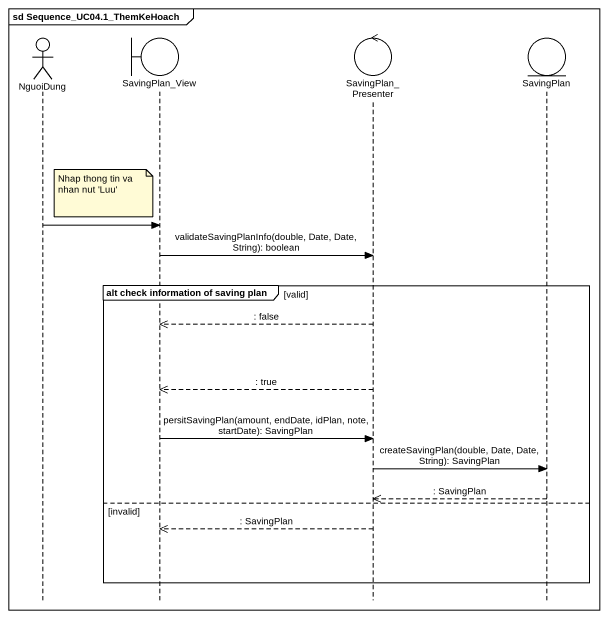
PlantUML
@startuml
mainframe sd Sequence_UC04.1_ThemKeHoach
hide footbox
actor NguoiDung
boundary SavingPlan_View
control SavingPlan_Presenter
entity SavingPlan

note left of SavingPlan_View : Nhap thong tin va nhan nut 'Luu'
NguoiDung -> SavingPlan_View
SavingPlan_View -> SavingPlan_Presenter : validateSavingPlanInfo(double, Date, Date, String): boolean
group alt check information of saving plan [valid]
  SavingPlan_Presenter -->> SavingPlan_View : : false
  SavingPlan_Presenter -->> SavingPlan_View : : true
  SavingPlan_View -> SavingPlan_Presenter : persitSavingPlan(amount, endDate, idPlan, note, startDate): SavingPlan
  SavingPlan_Presenter -> SavingPlan : createSavingPlan(double, Date, Date, String): SavingPlan
  SavingPlan -->> SavingPlan_Presenter : : SavingPlan
else invalid
  SavingPlan_Presenter -->> SavingPlan_View : : SavingPlan
end
@enduml
